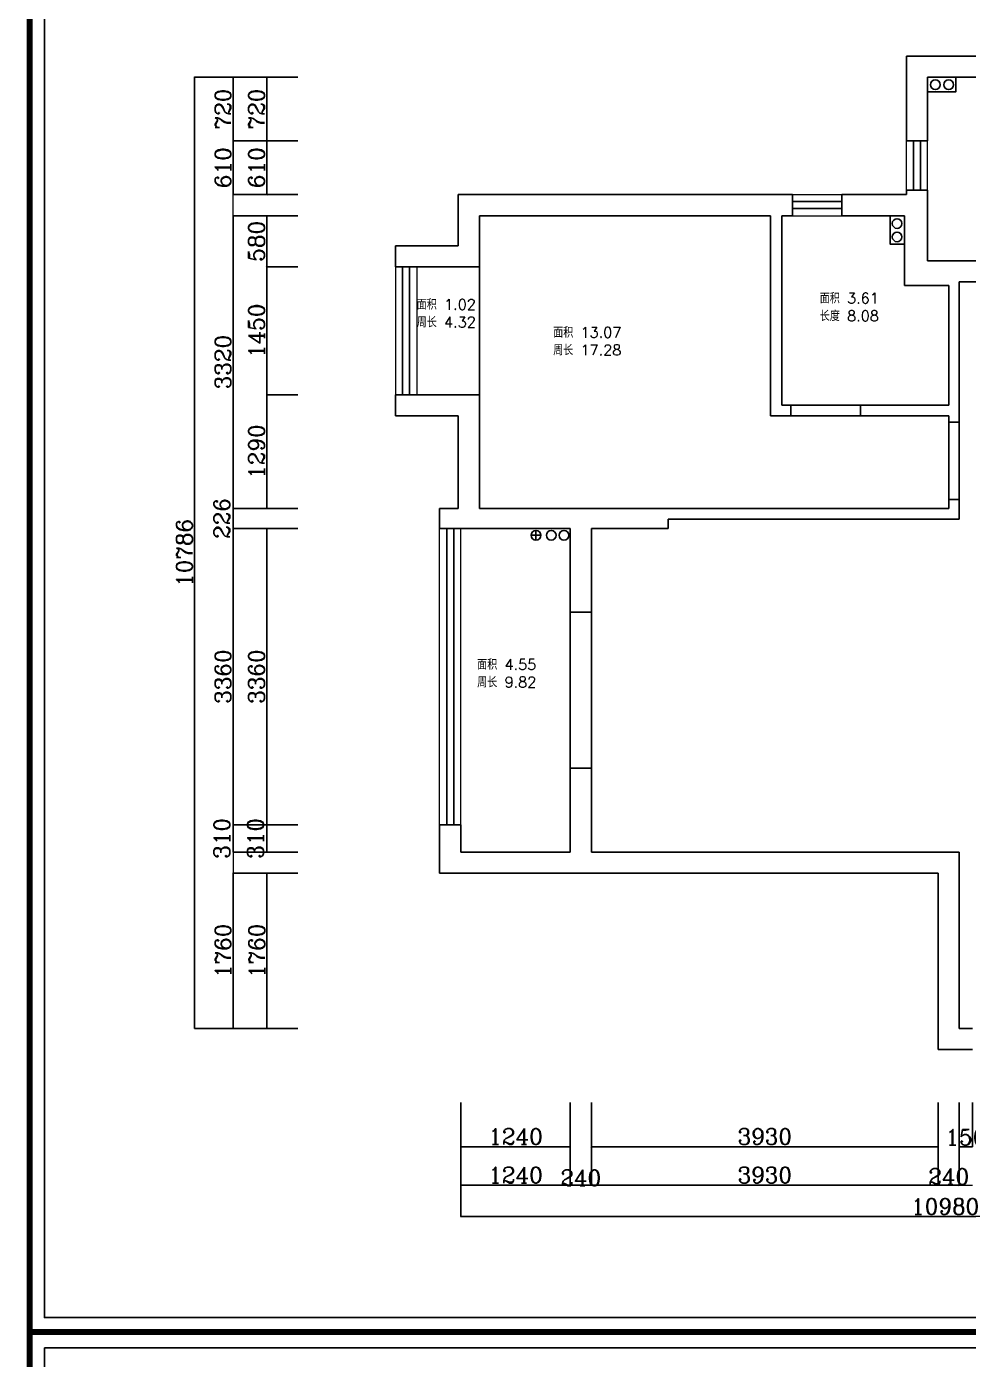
# Model space of a CAD drawing. Header units: millimetres. Extents: x 450898 to 533685, y -921830 to -458543.
# Drawn here: x 450900 to 461573, y -895407 to -880295 of the extents above; entities that cross this region are included whole.
import ezdxf

# ---------------------------------------------------------------- set-up
doc = ezdxf.new("R2010")
doc.units = ezdxf.units.MM
doc.header["$MEASUREMENT"] = 0
doc.header["$PDMODE"] = 3
doc.layers.get('0').update_dxf_attribs({"linetype": 'CONTINUOUS'})
doc.layers.get('DEFPOINTS').update_dxf_attribs({"linetype": 'CONTINUOUS'})
for name, color, linetype in [('TOP', 7, 'CONTINUOUS'), ('txt', 7, 'CONTINUOUS'), ('墙线', 5, 'CONTINUOUS'), ('家具', 7, 'CONTINUOUS')]:
    doc.layers.add(name, color=color, linetype=linetype)
doc.layers.add('门窗', color=4, linetype='CONTINUOUS', lineweight=13)
doc.styles.get("Standard").update_dxf_attribs({"font": 'complex.shx', "bigfont": 'hzxy.shx'})
doc.dimstyles.new('LMDIM40', dxfattribs={"dimtxt": 80, "dimasz": 20, "dimexe": 0, "dimexo": 0, "dimgap": 25, "dimtad": 1, "dimdec": 0, "dimzin": 0, "dimdsep": 46, "dimtxsty": 'Standard', "dimblk1": 'DOT', "dimblk2": 'DOT', "dimsah": 1, "dimcen": 0, "dimclrd": 2, "dimclre": 2, "dimclrt": 2, "dimadec": 0, "dimazin": 0, "dimtfac": 1, "dimtdec": 0, "dimtmove": 2, "dimatfit": 3, "dimldrblk": 'DOT', "dimfxl": 0, "dimtolj": 1, "dimtzin": 0, "dimarcsym": 0})

# ---------------------------------------------------------------- blocks, each defined once
blk = doc.blocks.new('_ArchTick')
at = {"color": 0, "linetype": 'ByBlock', "const_width": 0.15}
blk.add_lwpolyline([(-0.5, -0.5), (0.5, 0.5)], dxfattribs=at)
blk = doc.blocks.new('*D558')
at = {"layer": 'DEFPOINTS', "color": 0}
for p in [(453621, -885985), (453973, -885985), (453973, -889345)]:
    blk.add_point(p, dxfattribs=at)
at = {"layer": '门窗', "color": 2, "lineweight": -2}
for p, q in [((453973, -885985), (453621, -885985)), ((453621, -889345), (453621, -885985)), ((453973, -889345), (453621, -889345))]:
    blk.add_line(p, q, dxfattribs=at)
at = {"layer": '门窗', "color": 2, "lineweight": -2, "xscale": 20, "yscale": 20, "zscale": 20}
for p, rotation in [((453621, -885985), 90), ((453621, -889345), 270)]:
    blk.add_blockref('_ArchTick', p, dxfattribs=dict(at, rotation=rotation))
at = {"layer": '门窗', "color": 2, "insert": (453506, -887665), "char_height": 180, "attachment_point": 5, "rotation": 90}
blk.add_mtext('\\A1;3360', dxfattribs=at)
blk = doc.blocks.new('_DOT')
at = {"color": 0, "linetype": 'ByBlock'}
blk.add_line((-0.5, 0), (-1, 0), dxfattribs=at)
at = {"color": 0, "linetype": 'ByBlock', "const_width": 0.5}
blk.add_lwpolyline([(-0.25, 0, 1), (0.25, 0, 1)], format="xyb", close=True, dxfattribs=at)
blk = doc.blocks.new('DOT')
at = {"color": 0, "linetype": 'ByBlock'}
blk.add_line((-0.35, 0), (-1, 0), dxfattribs=at)
at = {"color": 0, "linetype": 'ByBlock', "const_width": 0.35}
blk.add_lwpolyline([(-0.175, 0, 1), (0.175, 0, 1)], format="xyb", close=True, dxfattribs=at)
blk = doc.blocks.new('*D559')
at = {"layer": 'DEFPOINTS', "color": 0}
for p in [(453621, -884469), (453973, -884469), (453973, -885759)]:
    blk.add_point(p, dxfattribs=at)
at = {"layer": '门窗', "color": 2, "lineweight": -2}
for p, q in [((453973, -884469), (453621, -884469)), ((453621, -885759), (453621, -884469)), ((453973, -885759), (453621, -885759))]:
    blk.add_line(p, q, dxfattribs=at)
at = {"layer": '门窗', "color": 2, "lineweight": -2, "xscale": 20, "yscale": 20, "zscale": 20}
for p, rotation in [((453621, -884469), 90), ((453621, -885759), 270)]:
    blk.add_blockref('_ArchTick', p, dxfattribs=dict(at, rotation=rotation))
at = {"layer": '门窗', "color": 2, "insert": (453506, -885114), "char_height": 180, "attachment_point": 5, "rotation": 90}
blk.add_mtext('\\A1;1290', dxfattribs=at)
blk = doc.blocks.new('*D560')
at = {"layer": 'DEFPOINTS', "color": 0}
for p in [(453621, -883019), (453973, -883019), (453973, -884469)]:
    blk.add_point(p, dxfattribs=at)
at = {"layer": '门窗', "color": 2, "lineweight": -2}
for p, q in [((453973, -883019), (453621, -883019)), ((453621, -884469), (453621, -883019)), ((453973, -884469), (453621, -884469))]:
    blk.add_line(p, q, dxfattribs=at)
at = {"layer": '门窗', "color": 2, "lineweight": -2, "xscale": 20, "yscale": 20, "zscale": 20}
for p, rotation in [((453621, -883019), 90), ((453621, -884469), 270)]:
    blk.add_blockref('_ArchTick', p, dxfattribs=dict(at, rotation=rotation))
at = {"layer": '门窗', "color": 2, "insert": (453506, -883744), "char_height": 180, "attachment_point": 5, "rotation": 90}
blk.add_mtext('\\A1;1450', dxfattribs=at)
blk = doc.blocks.new('*D561')
at = {"layer": 'DEFPOINTS', "color": 0}
for p in [(453621, -882439), (453973, -882439), (453973, -883019)]:
    blk.add_point(p, dxfattribs=at)
at = {"layer": '门窗', "color": 2, "lineweight": -2}
for p, q in [((453973, -882439), (453621, -882439)), ((453621, -883019), (453621, -882439)), ((453973, -883019), (453621, -883019))]:
    blk.add_line(p, q, dxfattribs=at)
at = {"layer": '门窗', "color": 2, "lineweight": -2, "xscale": 20, "yscale": 20, "zscale": 20}
for p, rotation in [((453621, -882439), 90), ((453621, -883019), 270)]:
    blk.add_blockref('_ArchTick', p, dxfattribs=dict(at, rotation=rotation))
at = {"layer": '门窗', "color": 2, "insert": (453506, -882729), "char_height": 180, "attachment_point": 5, "rotation": 90}
blk.add_mtext('\\A1;580', dxfattribs=at)
blk = doc.blocks.new('*D562')
at = {"layer": 'DEFPOINTS', "color": 0}
for p in [(453621, -881589), (453973, -881589), (453973, -882199)]:
    blk.add_point(p, dxfattribs=at)
at = {"layer": '门窗', "color": 2, "lineweight": -2}
for p, q in [((453973, -881589), (453621, -881589)), ((453621, -882199), (453621, -881589)), ((453973, -882199), (453621, -882199))]:
    blk.add_line(p, q, dxfattribs=at)
at = {"layer": '门窗', "color": 2, "lineweight": -2, "xscale": 20, "yscale": 20, "zscale": 20}
for p, rotation in [((453621, -881589), 90), ((453621, -882199), 270)]:
    blk.add_blockref('_ArchTick', p, dxfattribs=dict(at, rotation=rotation))
at = {"layer": '门窗', "color": 2, "insert": (453506, -881894), "char_height": 180, "attachment_point": 5, "rotation": 90}
blk.add_mtext('\\A1;610', dxfattribs=at)
blk = doc.blocks.new('*D563')
at = {"layer": 'DEFPOINTS', "color": 0}
for p in [(453621, -880869), (453973, -880869), (453973, -881589)]:
    blk.add_point(p, dxfattribs=at)
at = {"layer": '门窗', "color": 2, "lineweight": -2}
for p, q in [((453973, -880869), (453621, -880869)), ((453621, -881589), (453621, -880869)), ((453973, -881589), (453621, -881589))]:
    blk.add_line(p, q, dxfattribs=at)
at = {"layer": '门窗', "color": 2, "lineweight": -2, "xscale": 20, "yscale": 20, "zscale": 20}
for p, rotation in [((453621, -880869), 90), ((453621, -881589), 270)]:
    blk.add_blockref('_ArchTick', p, dxfattribs=dict(at, rotation=rotation))
at = {"layer": '门窗', "color": 2, "insert": (453506, -881229), "char_height": 180, "attachment_point": 5, "rotation": 90}
blk.add_mtext('\\A1;720', dxfattribs=at)
blk = doc.blocks.new('*D564')
at = {"layer": 'DEFPOINTS', "color": 0}
for p in [(453241, -889345), (453973, -889345), (453973, -889655)]:
    blk.add_point(p, dxfattribs=at)
at = {"layer": '门窗', "color": 2, "lineweight": -2}
for p, q in [((453973, -889345), (453241, -889345)), ((453241, -889655), (453241, -889345)), ((453973, -889655), (453241, -889655))]:
    blk.add_line(p, q, dxfattribs=at)
at = {"layer": '门窗', "color": 2, "lineweight": -2, "xscale": 20, "yscale": 20, "zscale": 20}
for p, rotation in [((453241, -889345), 90), ((453241, -889655), 270)]:
    blk.add_blockref('_ArchTick', p, dxfattribs=dict(at, rotation=rotation))
at = {"layer": '门窗', "color": 2, "insert": (453113, -889500), "char_height": 180, "attachment_point": 5, "rotation": 90}
blk.add_mtext('\\A1;310', dxfattribs=at)
blk = doc.blocks.new('*D565')
at = {"layer": 'DEFPOINTS', "color": 0}
for p in [(453241, -885985), (453973, -885985), (453973, -889345)]:
    blk.add_point(p, dxfattribs=at)
at = {"layer": '门窗', "color": 2, "lineweight": -2}
for p, q in [((453973, -885985), (453241, -885985)), ((453241, -889345), (453241, -885985)), ((453973, -889345), (453241, -889345))]:
    blk.add_line(p, q, dxfattribs=at)
at = {"layer": '门窗', "color": 2, "lineweight": -2, "xscale": 20, "yscale": 20, "zscale": 20}
for p, rotation in [((453241, -885985), 90), ((453241, -889345), 270)]:
    blk.add_blockref('_ArchTick', p, dxfattribs=dict(at, rotation=rotation))
at = {"layer": '门窗', "color": 2, "insert": (453126, -887665), "char_height": 180, "attachment_point": 5, "rotation": 90}
blk.add_mtext('\\A1;3360', dxfattribs=at)
blk = doc.blocks.new('*D566')
at = {"layer": 'DEFPOINTS', "color": 0}
for p in [(453241, -885759), (453973, -885759), (453973, -885985)]:
    blk.add_point(p, dxfattribs=at)
at = {"layer": '门窗', "color": 2, "lineweight": -2}
for p, q in [((453973, -885759), (453241, -885759)), ((453241, -885985), (453241, -885759)), ((453973, -885985), (453241, -885985))]:
    blk.add_line(p, q, dxfattribs=at)
at = {"layer": '门窗', "color": 2, "lineweight": -2, "xscale": 20, "yscale": 20, "zscale": 20}
for p, rotation in [((453241, -885759), 90), ((453241, -885985), 270)]:
    blk.add_blockref('_ArchTick', p, dxfattribs=dict(at, rotation=rotation))
at = {"layer": '门窗', "color": 2, "insert": (453113, -885872), "char_height": 180, "attachment_point": 5, "rotation": 90}
blk.add_mtext('\\A1;226', dxfattribs=at)
blk = doc.blocks.new('*D567')
at = {"layer": 'DEFPOINTS', "color": 0}
for p in [(453241, -882439), (453973, -882439), (453973, -885759)]:
    blk.add_point(p, dxfattribs=at)
at = {"layer": '门窗', "color": 2, "lineweight": -2}
for p, q in [((453973, -882439), (453241, -882439)), ((453241, -885759), (453241, -882439)), ((453973, -885759), (453241, -885759))]:
    blk.add_line(p, q, dxfattribs=at)
at = {"layer": '门窗', "color": 2, "lineweight": -2, "xscale": 20, "yscale": 20, "zscale": 20}
for p, rotation in [((453241, -882439), 90), ((453241, -885759), 270)]:
    blk.add_blockref('_ArchTick', p, dxfattribs=dict(at, rotation=rotation))
at = {"layer": '门窗', "color": 2, "insert": (453126, -884099), "char_height": 180, "attachment_point": 5, "rotation": 90}
blk.add_mtext('\\A1;3320', dxfattribs=at)
blk = doc.blocks.new('*D568')
at = {"layer": 'DEFPOINTS', "color": 0}
for p in [(453241, -881589), (453973, -881589), (453973, -882199)]:
    blk.add_point(p, dxfattribs=at)
at = {"layer": '门窗', "color": 2, "lineweight": -2}
for p, q in [((453973, -881589), (453241, -881589)), ((453241, -882199), (453241, -881589)), ((453973, -882199), (453241, -882199))]:
    blk.add_line(p, q, dxfattribs=at)
at = {"layer": '门窗', "color": 2, "lineweight": -2, "xscale": 20, "yscale": 20, "zscale": 20}
for p, rotation in [((453241, -881589), 90), ((453241, -882199), 270)]:
    blk.add_blockref('_ArchTick', p, dxfattribs=dict(at, rotation=rotation))
at = {"layer": '门窗', "color": 2, "insert": (453126, -881894), "char_height": 180, "attachment_point": 5, "rotation": 90}
blk.add_mtext('\\A1;610', dxfattribs=at)
blk = doc.blocks.new('*D569')
at = {"layer": 'DEFPOINTS', "color": 0}
for p in [(453241, -880869), (453973, -880869), (453973, -881589)]:
    blk.add_point(p, dxfattribs=at)
at = {"layer": '门窗', "color": 2, "lineweight": -2}
for p, q in [((453973, -880869), (453241, -880869)), ((453241, -881589), (453241, -880869)), ((453973, -881589), (453241, -881589))]:
    blk.add_line(p, q, dxfattribs=at)
at = {"layer": '门窗', "color": 2, "lineweight": -2, "xscale": 20, "yscale": 20, "zscale": 20}
for p, rotation in [((453241, -880869), 90), ((453241, -881589), 270)]:
    blk.add_blockref('_ArchTick', p, dxfattribs=dict(at, rotation=rotation))
at = {"layer": '门窗', "color": 2, "insert": (453126, -881229), "char_height": 180, "attachment_point": 5, "rotation": 90}
blk.add_mtext('\\A1;720', dxfattribs=at)
blk = doc.blocks.new('*D570')
at = {"layer": 'DEFPOINTS', "color": 0}
for p in [(453973, -889895), (453624, -891655), (453973, -891655)]:
    blk.add_point(p, dxfattribs=at)
at = {"layer": '门窗', "color": 2, "lineweight": -2}
for p, q in [((453973, -889895), (453624, -889895)), ((453624, -889895), (453624, -891655)), ((453973, -891655), (453624, -891655))]:
    blk.add_line(p, q, dxfattribs=at)
at = {"layer": '门窗', "color": 2, "lineweight": -2, "xscale": 20, "yscale": 20, "zscale": 20}
for p, rotation in [((453624, -889895), 90), ((453624, -891655), 270)]:
    blk.add_blockref('_ArchTick', p, dxfattribs=dict(at, rotation=rotation))
at = {"layer": '门窗', "color": 2, "insert": (453509, -890775), "char_height": 180, "attachment_point": 5, "rotation": 90}
blk.add_mtext('\\A1;1760', dxfattribs=at)
blk = doc.blocks.new('*D571')
at = {"layer": 'DEFPOINTS', "color": 0}
for p in [(453973, -889895), (453241, -891655), (453973, -891655)]:
    blk.add_point(p, dxfattribs=at)
at = {"layer": '门窗', "color": 2, "lineweight": -2}
for p, q in [((453973, -889895), (453241, -889895)), ((453241, -889895), (453241, -891655)), ((453973, -891655), (453241, -891655))]:
    blk.add_line(p, q, dxfattribs=at)
at = {"layer": '门窗', "color": 2, "lineweight": -2, "xscale": 20, "yscale": 20, "zscale": 20}
for p, rotation in [((453241, -889895), 90), ((453241, -891655), 270)]:
    blk.add_blockref('_ArchTick', p, dxfattribs=dict(at, rotation=rotation))
at = {"layer": '门窗', "color": 2, "insert": (453126, -890775), "char_height": 180, "attachment_point": 5, "rotation": 90}
blk.add_mtext('\\A1;1760', dxfattribs=at)
blk = doc.blocks.new('*D572')
at = {"layer": 'DEFPOINTS', "color": 0}
for p in [(453973, -889345), (453621, -889655), (453973, -889655)]:
    blk.add_point(p, dxfattribs=at)
at = {"layer": '门窗', "color": 2, "lineweight": -2}
for p, q in [((453973, -889345), (453621, -889345)), ((453621, -889345), (453621, -889655)), ((453973, -889655), (453621, -889655))]:
    blk.add_line(p, q, dxfattribs=at)
at = {"layer": '门窗', "color": 2, "lineweight": -2, "xscale": 20, "yscale": 20, "zscale": 20}
for p, rotation in [((453621, -889345), 90), ((453621, -889655), 270)]:
    blk.add_blockref('_ArchTick', p, dxfattribs=dict(at, rotation=rotation))
at = {"layer": '门窗', "color": 2, "insert": (453494, -889500), "char_height": 180, "attachment_point": 5, "rotation": 90}
blk.add_mtext('\\A1;310', dxfattribs=at)
blk = doc.blocks.new('*D573')
at = {"layer": 'DEFPOINTS', "color": 0}
for p in [(453973, -880869), (452803, -891655), (453973, -891655)]:
    blk.add_point(p, dxfattribs=at)
at = {"layer": '门窗', "color": 2, "lineweight": -2}
for p, q in [((453973, -880869), (452803, -880869)), ((452803, -880869), (452803, -891655)), ((453973, -891655), (452803, -891655))]:
    blk.add_line(p, q, dxfattribs=at)
at = {"layer": '门窗', "color": 2, "lineweight": -2, "xscale": 20, "yscale": 20, "zscale": 20}
for p, rotation in [((452803, -880869), 90), ((452803, -891655), 270)]:
    blk.add_blockref('_ArchTick', p, dxfattribs=dict(at, rotation=rotation))
at = {"layer": '门窗', "color": 2, "insert": (452688, -886262), "char_height": 180, "attachment_point": 5, "rotation": 90}
blk.add_mtext('\\A1;10786', dxfattribs=at)
blk = doc.blocks.new('*D574')
at = {"layer": 'DEFPOINTS', "color": 0}
for p in [(455821, -892493), (457061, -892493), (457061, -892996)]:
    blk.add_point(p, dxfattribs=at)
at = {"layer": '门窗', "color": 2, "lineweight": -2}
for p, q in [((455821, -892493), (455821, -892996)), ((457061, -892493), (457061, -892996)), ((455821, -892996), (457061, -892996))]:
    blk.add_line(p, q, dxfattribs=at)
at = {"layer": '门窗', "color": 2, "lineweight": -2, "xscale": 20, "yscale": 20, "zscale": 20, "rotation": 180}
blk.add_blockref('_ArchTick', (455821, -892996), dxfattribs=at)
at = {"layer": '门窗', "color": 2, "lineweight": -2, "xscale": 20, "yscale": 20, "zscale": 20}
blk.add_blockref('_ArchTick', (457061, -892996), dxfattribs=at)
at = {"layer": '门窗', "color": 2, "insert": (456441, -892881), "char_height": 180, "attachment_point": 5}
blk.add_mtext('\\A1;1240', dxfattribs=at)
blk = doc.blocks.new('*D575')
at = {"layer": 'DEFPOINTS', "color": 0}
for p in [(457301, -892493), (461231, -892493), (461231, -892996)]:
    blk.add_point(p, dxfattribs=at)
at = {"layer": '门窗', "color": 2, "lineweight": -2}
for p, q in [((457301, -892493), (457301, -892996)), ((461231, -892493), (461231, -892996)), ((457301, -892996), (461231, -892996))]:
    blk.add_line(p, q, dxfattribs=at)
at = {"layer": '门窗', "color": 2, "lineweight": -2, "xscale": 20, "yscale": 20, "zscale": 20, "rotation": 180}
blk.add_blockref('_ArchTick', (457301, -892996), dxfattribs=at)
at = {"layer": '门窗', "color": 2, "lineweight": -2, "xscale": 20, "yscale": 20, "zscale": 20}
blk.add_blockref('_ArchTick', (461231, -892996), dxfattribs=at)
at = {"layer": '门窗', "color": 2, "insert": (459266, -892881), "char_height": 180, "attachment_point": 5}
blk.add_mtext('\\A1;3930', dxfattribs=at)
blk = doc.blocks.new('*D576')
at = {"layer": 'DEFPOINTS', "color": 0}
for p in [(461471, -892493), (461621, -892493), (461621, -892996)]:
    blk.add_point(p, dxfattribs=at)
at = {"layer": '门窗', "color": 2, "lineweight": -2}
for p, q in [((461471, -892493), (461471, -892996)), ((461621, -892493), (461621, -892996)), ((461471, -892996), (461621, -892996))]:
    blk.add_line(p, q, dxfattribs=at)
at = {"layer": '门窗', "color": 2, "lineweight": -2, "xscale": 20, "yscale": 20, "zscale": 20, "rotation": 180}
blk.add_blockref('_ArchTick', (461471, -892996), dxfattribs=at)
at = {"layer": '门窗', "color": 2, "lineweight": -2, "xscale": 20, "yscale": 20, "zscale": 20}
blk.add_blockref('_ArchTick', (461621, -892996), dxfattribs=at)
at = {"layer": '门窗', "color": 2, "insert": (461546, -892889), "char_height": 180, "attachment_point": 5}
blk.add_mtext('\\A1;150', dxfattribs=at)
blk = doc.blocks.new('*D582')
at = {"layer": 'DEFPOINTS', "color": 0}
for p in [(455821, -892493), (457061, -892493), (457061, -893433)]:
    blk.add_point(p, dxfattribs=at)
at = {"layer": '门窗', "color": 2, "lineweight": -2}
for p, q in [((455821, -892493), (455821, -893433)), ((457061, -892493), (457061, -893433)), ((455821, -893433), (457061, -893433))]:
    blk.add_line(p, q, dxfattribs=at)
at = {"layer": '门窗', "color": 2, "lineweight": -2, "xscale": 20, "yscale": 20, "zscale": 20, "rotation": 180}
blk.add_blockref('_ArchTick', (455821, -893433), dxfattribs=at)
at = {"layer": '门窗', "color": 2, "lineweight": -2, "xscale": 20, "yscale": 20, "zscale": 20}
blk.add_blockref('_ArchTick', (457061, -893433), dxfattribs=at)
at = {"layer": '门窗', "color": 2, "insert": (456441, -893318), "char_height": 180, "attachment_point": 5}
blk.add_mtext('\\A1;1240', dxfattribs=at)
blk = doc.blocks.new('*D583')
at = {"layer": 'DEFPOINTS', "color": 0}
for p in [(457061, -892493), (457301, -892493), (457301, -893433)]:
    blk.add_point(p, dxfattribs=at)
at = {"layer": '门窗', "color": 2, "lineweight": -2}
for p, q in [((457061, -892493), (457061, -893433)), ((457301, -892493), (457301, -893433)), ((457061, -893433), (457301, -893433))]:
    blk.add_line(p, q, dxfattribs=at)
at = {"layer": '门窗', "color": 2, "lineweight": -2, "xscale": 20, "yscale": 20, "zscale": 20, "rotation": 180}
blk.add_blockref('_ArchTick', (457061, -893433), dxfattribs=at)
at = {"layer": '门窗', "color": 2, "lineweight": -2, "xscale": 20, "yscale": 20, "zscale": 20}
blk.add_blockref('_ArchTick', (457301, -893433), dxfattribs=at)
at = {"layer": '门窗', "color": 2, "insert": (457181, -893350), "char_height": 180, "attachment_point": 5}
blk.add_mtext('\\A1;240', dxfattribs=at)
blk = doc.blocks.new('*D584')
at = {"layer": 'DEFPOINTS', "color": 0}
for p in [(457301, -892493), (461231, -892493), (461231, -893433)]:
    blk.add_point(p, dxfattribs=at)
at = {"layer": '门窗', "color": 2, "lineweight": -2}
for p, q in [((457301, -892493), (457301, -893433)), ((461231, -892493), (461231, -893433)), ((457301, -893433), (461231, -893433))]:
    blk.add_line(p, q, dxfattribs=at)
at = {"layer": '门窗', "color": 2, "lineweight": -2, "xscale": 20, "yscale": 20, "zscale": 20, "rotation": 180}
blk.add_blockref('_ArchTick', (457301, -893433), dxfattribs=at)
at = {"layer": '门窗', "color": 2, "lineweight": -2, "xscale": 20, "yscale": 20, "zscale": 20}
blk.add_blockref('_ArchTick', (461231, -893433), dxfattribs=at)
at = {"layer": '门窗', "color": 2, "insert": (459266, -893318), "char_height": 180, "attachment_point": 5}
blk.add_mtext('\\A1;3930', dxfattribs=at)
blk = doc.blocks.new('*D585')
at = {"layer": 'DEFPOINTS', "color": 0}
for p in [(461231, -892493), (461471, -892493), (461471, -893433)]:
    blk.add_point(p, dxfattribs=at)
at = {"layer": '门窗', "color": 2, "lineweight": -2}
for p, q in [((461231, -892493), (461231, -893433)), ((461471, -892493), (461471, -893433)), ((461231, -893433), (461471, -893433))]:
    blk.add_line(p, q, dxfattribs=at)
at = {"layer": '门窗', "color": 2, "lineweight": -2, "xscale": 20, "yscale": 20, "zscale": 20, "rotation": 180}
blk.add_blockref('_ArchTick', (461231, -893433), dxfattribs=at)
at = {"layer": '门窗', "color": 2, "lineweight": -2, "xscale": 20, "yscale": 20, "zscale": 20}
blk.add_blockref('_ArchTick', (461471, -893433), dxfattribs=at)
at = {"layer": '门窗', "color": 2, "insert": (461351, -893335), "char_height": 180, "attachment_point": 5}
blk.add_mtext('\\A1;240', dxfattribs=at)
blk = doc.blocks.new('*D593')
at = {"layer": 'DEFPOINTS', "color": 0}
for p in [(455821, -892493), (466801, -892493), (466801, -893789)]:
    blk.add_point(p, dxfattribs=at)
at = {"layer": '门窗', "color": 2, "lineweight": -2}
for p, q in [((455821, -892493), (455821, -893789)), ((466801, -892493), (466801, -893789)), ((455821, -893789), (466801, -893789))]:
    blk.add_line(p, q, dxfattribs=at)
at = {"layer": '门窗', "color": 2, "lineweight": -2, "xscale": 20, "yscale": 20, "zscale": 20, "rotation": 180}
blk.add_blockref('_ArchTick', (455821, -893789), dxfattribs=at)
at = {"layer": '门窗', "color": 2, "lineweight": -2, "xscale": 20, "yscale": 20, "zscale": 20}
blk.add_blockref('_ArchTick', (466801, -893789), dxfattribs=at)
at = {"layer": '门窗', "color": 2, "insert": (461311, -893674), "char_height": 180, "attachment_point": 5}
blk.add_mtext('\\A1;10980', dxfattribs=at)
blk = doc.blocks.new('TRYR')
at = {"const_width": 73}
blk.add_lwpolyline([(501239, -866833), (527605, -866831), (527605, -847696), (501239, -847697)], close=True, dxfattribs=at)
at = {"color": 4}
blk.add_lwpolyline([(501422, -847892), (501422, -866653), (523535, -866652), (523535, -847891)], close=True, dxfattribs=at)

msp = doc.modelspace()

# ---------------------------------------------------------------- linework, layer by layer
at = {"layer": 'TOP'}
for points in [[(461111.2, -880868.6), (461433.1, -880868.6), (461433.1, -881033.2), (461111.2, -881033.2)], [(460851.2, -882438.6), (460851.2, -882760.5), (460686.6, -882760.5), (460686.6, -882438.6)]]:
    msp.add_lwpolyline(points, close=True, dxfattribs=at)
at = {"layer": 'txt'}
for p, q in [((460951.2, -882148.6), (460951.2, -881588.6)), ((461031.2, -882148.6), (461031.2, -881588.6)), ((459581.2, -882278.6), (460141.2, -882278.6)), ((459581.2, -882358.6), (460141.2, -882358.6)), ((455161.2, -883018.6), (455161.2, -884468.6)), ((455241.2, -883018.6), (455241.2, -884468.6)), ((456031.2, -884468.6), (456031.2, -883018.6)), ((455661.2, -889344.6), (455661.2, -885984.6)), ((455741.2, -889344.6), (455741.2, -885984.6)), ((456672.2, -886007.5), (456672.2, -886117.5)), ((456617.2, -886062.5), (456727.2, -886062.5))]:
    msp.add_line(p, q, dxfattribs=at)
for centre in [(461200.1, -880953.7), (461351.5, -880953.7), (460766.1, -882527.5), (460766.1, -882678.9), (456672.2, -886062.5), (456845.6, -886062.5), (456990, -886062.5)]:
    msp.add_circle(centre, 55, dxfattribs=at)
at = {"layer": '墙线'}
for p, q in [((460871.2, -880628.6), (462971.2, -880628.6)), ((460871.2, -881588.6), (460871.2, -880628.6)), ((461111.2, -880868.6), (462761.2, -880868.6)), ((461111.2, -881588.6), (461111.2, -880868.6)), ((461111.2, -881588.6), (460871.2, -881588.6)), ((455791.2, -882198.6), (459581.2, -882198.6)), ((455791.2, -882778.6), (455791.2, -882198.6)), ((459581.2, -882438.6), (459581.2, -882198.6)), ((460141.2, -882198.6), (460871.2, -882198.6)), ((460141.2, -882438.6), (460141.2, -882198.6)), ((460871.2, -882198.6), (460871.2, -882148.6)), ((461111.2, -882148.6), (460871.2, -882148.6)), ((461111.2, -882948.6), (461111.2, -882148.6)), ((456031.2, -882438.6), (459331.2, -882438.6)), ((456031.2, -882438.6), (456031.2, -883018.6)), ((459331.2, -882438.6), (459331.2, -884708.6)), ((459461.2, -884588.6), (459461.2, -882438.6)), ((459461.2, -882438.6), (459581.2, -882438.6)), ((460141.2, -882438.6), (460851.2, -882438.6)), ((460851.2, -882438.6), (460851.2, -883228.6)), ((455791.2, -882778.6), (455081.2, -882778.6)), ((455081.2, -883018.6), (455081.2, -882778.6)), ((456031.2, -883018.6), (455081.2, -883018.6)), ((461871.2, -882948.6), (461111.2, -882948.6)), ((460851.2, -883228.6), (461351.2, -883228.6)), ((461351.2, -883228.6), (461351.2, -884588.6)), ((461471.2, -884778.6), (461471.2, -883188.6)), ((461471.2, -883188.6), (461871.2, -883188.6)), ((455081.2, -884468.6), (456031.2, -884468.6)), ((455081.2, -884468.6), (455081.2, -884708.6)), ((456031.2, -885758.6), (456031.2, -884468.6)), ((459561.2, -884588.6), (459461.2, -884588.6)), ((459561.2, -884708.6), (459561.2, -884588.6)), ((460351.2, -884708.6), (460351.2, -884588.6)), ((460351.2, -884588.6), (461351.2, -884588.6)), ((455081.2, -884708.6), (455791.2, -884708.6)), ((455791.2, -885758.6), (455791.2, -884708.6)), ((459331.2, -884708.6), (459561.2, -884708.6)), ((460351.2, -884708.6), (461351.2, -884708.6)), ((461351.2, -884778.6), (461351.2, -884708.6)), ((461471.2, -884778.6), (461351.2, -884778.6)), ((461471.2, -885658.6), (461351.2, -885658.6)), ((461351.2, -885658.6), (461351.2, -885758.6)), ((461471.2, -885878.6), (461471.2, -885658.6)), ((455791.2, -885758.6), (455581.2, -885758.6)), ((455581.2, -885979.1), (455581.2, -885758.6)), ((461351.2, -885758.6), (456031.2, -885758.6)), ((458171.2, -885984.6), (458171.2, -885878.6)), ((458171.2, -885878.6), (461471.2, -885878.6)), ((455821.2, -885984.6), (455581.2, -885984.6)), ((457061.2, -885984.6), (455821.2, -885984.6)), ((457061.2, -885984.6), (457061.2, -886934.6)), ((457301.2, -886934.6), (457301.2, -885984.6)), ((457301.2, -885984.6), (458171.2, -885984.6)), ((457061.2, -886934.6), (457301.2, -886934.6)), ((457301.2, -888704.6), (457061.2, -888704.6)), ((457061.2, -888704.6), (457061.2, -889654.6)), ((457301.2, -889654.6), (457301.2, -888704.6)), ((455821.2, -889344.6), (455581.2, -889344.6)), ((455581.2, -889344.6), (455581.2, -889894.6)), ((455821.2, -889654.6), (455821.2, -889344.6)), ((457061.2, -889654.6), (455821.2, -889654.6)), ((461471.2, -889654.6), (457301.2, -889654.6)), ((461471.2, -891654.6), (461471.2, -889654.6)), ((457301.2, -889894.6), (455581.2, -889894.6)), ((461231.2, -889894.6), (457301.2, -889894.6)), ((461231.2, -891894.6), (461231.2, -889894.6)), ((461621.2, -891654.6), (461471.2, -891654.6)), ((461621.2, -891894.6), (461231.2, -891894.6))]:
    msp.add_line(p, q, dxfattribs=at)
at = {"layer": '家具', "color": 250}
for p, q in [((459561.2, -884588.6), (460351.2, -884588.6)), ((459561.2, -884708.6), (460351.2, -884708.6)), ((461351.2, -884778.6), (461351.2, -885658.6)), ((461471.2, -884778.6), (461471.2, -885658.6)), ((457061.2, -886934.6), (457061.2, -888704.6)), ((457301.2, -886934.6), (457301.2, -888704.6))]:
    msp.add_line(p, q, dxfattribs=at)
at = {"layer": '门窗'}
for p, q in [((460871.2, -882148.6), (460871.2, -881588.6)), ((461111.2, -882148.6), (461111.2, -881588.6)), ((459581.2, -882198.6), (460141.2, -882198.6)), ((459581.2, -882438.6), (460141.2, -882438.6)), ((455081.2, -883018.6), (455081.2, -884468.6)), ((455321.2, -883018.6), (455321.2, -884468.6)), ((455581.2, -889344.6), (455581.2, -885979.1)), ((455821.2, -889344.6), (455821.2, -885984.6))]:
    msp.add_line(p, q, dxfattribs=at)
at = {"layer": '门窗', "color": 2}
for p, q in [((453973.3, -882198.6), (453240.8, -882198.6)), ((453240.8, -882438.6), (453240.8, -882198.6)), ((453973.3, -882438.6), (453240.8, -882438.6)), ((453973.3, -889654.6), (453240.8, -889654.6)), ((453240.8, -889654.6), (453240.8, -889894.6)), ((453973.3, -889894.6), (453240.8, -889894.6)), ((461471.2, -892493.1), (461471.2, -893433.3)), ((461471.2, -893433.3), (461621.2, -893433.3))]:
    msp.add_line(p, q, dxfattribs=at)

# ---------------------------------------------------------------- block references
at = {"layer": 'TOP', "xscale": 0.9156765649033163, "yscale": 0.9156765649033163, "zscale": 0.9156765649033163}
for p in [(-8039, -101359.5), (-8038, -118881.6)]:
    msp.add_blockref('TRYR', p, dxfattribs=at)
at = {"layer": '门窗', "color": 2, "xscale": 20, "yscale": 20, "zscale": 20}
for p, rotation in [((453240.8, -882198.6), 90), ((453240.8, -882438.6), 270), ((453240.8, -889654.6), 90), ((453240.8, -889894.6), 270), ((461471.2, -893433.3), 180)]:
    msp.add_blockref('_ArchTick', p, dxfattribs=dict(at, rotation=rotation))

# ---------------------------------------------------------------- texts
at = {"layer": 'txt', "char_height": 120, "width": 6677.618, "attachment_point": 1}
for s, insert in [('面积 3.61\\P长度 8.08', (459889.2, -883314.1)), ('面积 1.02\\P周长 4.32', (455321.2, -883385.1)), ('面积 13.07\\P周长 17.28', (456867.7, -883701.6)), ('面积 4.55\\P周长 9.82', (456006.2, -887467.6))]:
    msp.add_mtext(s, dxfattribs=dict(at, insert=insert))

# ---------------------------------------------------------------- dimensions: what is measured, and where the dimension line sits
at = {"layer": '门窗'}
for base, p1, p2, angle, picture, middle in [((452803.5, -891654.6), (453973.3, -880868.6), (453973.3, -891654.6), 90, '*D573', (452688.5, -886261.6)), ((453240.8, -880868.6), (453973.3, -881588.6), (453973.3, -880868.6), 90, '*D569', (453125.8, -881228.6)), ((453621.4, -880868.6), (453973.3, -881588.6), (453973.3, -880868.6), 270, '*D563', (453506.4, -881228.6)), ((453240.8, -881588.6), (453973.3, -882198.6), (453973.3, -881588.6), 90, '*D568', (453125.8, -881893.6)), ((453621.4, -881588.6), (453973.3, -882198.6), (453973.3, -881588.6), 270, '*D562', (453506.4, -881893.6)), ((453240.8, -882438.6), (453973.3, -885758.6), (453973.3, -882438.6), 90, '*D567', (453125.8, -884098.6)), ((453621.4, -882438.6), (453973.3, -883018.6), (453973.3, -882438.6), 270, '*D561', (453506.4, -882728.6)), ((453621.4, -883018.6), (453973.3, -884468.6), (453973.3, -883018.6), 270, '*D560', (453506.4, -883743.6)), ((453621.4, -884468.6), (453973.3, -885758.6), (453973.3, -884468.6), 270, '*D559', (453506.4, -885113.6)), ((453240.8, -885758.6), (453973.3, -885984.6), (453973.3, -885758.6), 90, '*D566', (453113.3, -885871.6)), ((453240.8, -885984.6), (453973.3, -889344.6), (453973.3, -885984.6), 90, '*D565', (453125.8, -887664.6)), ((453621.4, -885984.6), (453973.3, -889344.6), (453973.3, -885984.6), 270, '*D558', (453506.4, -887664.6)), ((453240.8, -889344.6), (453973.3, -889654.6), (453973.3, -889344.6), 90, '*D564', (453113.3, -889499.6)), ((453621.4, -889654.6), (453973.3, -889344.6), (453973.3, -889654.6), 90, '*D572', (453493.9, -889499.6)), ((453240.8, -891654.6), (453973.3, -889894.6), (453973.3, -891654.6), 90, '*D571', (453125.8, -890774.6)), ((453624.2, -891654.6), (453973.3, -889894.6), (453973.3, -891654.6), 90, '*D570', (453509.2, -890774.6))]:
    dim = msp.add_linear_dim(base=base, p1=p1, p2=p2, angle=angle, dimstyle='LMDIM40', override={"dimtxt": 180, "dimblk": 'ArchTick', "dimsah": 0, "dimldrblk": 'DOT'}, dxfattribs=at)
    dim.commit()
    dim.dimension.update_dxf_attribs({"geometry": picture, "text_midpoint": middle})
for base, p1, p2, picture, middle in [((457061.2, -892996.3), (455821.2, -892493.1), (457061.2, -892493.1), '*D574', (456441.2, -892881.3)), ((457061.2, -893433.3), (455821.2, -892493.1), (457061.2, -892493.1), '*D582', (456441.2, -893318.3)), ((466801.2, -893788.8), (455821.2, -892493.1), (466801.2, -892493.1), '*D593', (461311.2, -893673.8)), ((461231.2, -892996.3), (457301.2, -892493.1), (461231.2, -892493.1), '*D575', (459266.2, -892881.3)), ((461231.2, -893433.3), (457301.2, -892493.1), (461231.2, -892493.1), '*D584', (459266.2, -893318.3))]:
    dim = msp.add_linear_dim(base=base, p1=p1, p2=p2, dimstyle='LMDIM40', override={"dimtxt": 180, "dimblk": 'ArchTick', "dimsah": 0, "dimldrblk": 'DOT'}, dxfattribs=at)
    dim.commit()
    dim.dimension.update_dxf_attribs({"geometry": picture, "text_midpoint": middle})
for base, p1, p2, picture, middle in [((457301.2, -893433.3), (457061.2, -892493.1), (457301.2, -892493.1), '*D583', (457181.2, -893350.3)), ((461471.2, -893433.3), (461231.2, -892493.1), (461471.2, -892493.1), '*D585', (461351.2, -893334.5)), ((461621.2, -892996.3), (461471.2, -892493.1), (461621.2, -892493.1), '*D576', (461546.2, -892889.4))]:
    dim = msp.add_linear_dim(base=base, p1=p1, p2=p2, dimstyle='LMDIM40', override={"dimtxt": 180, "dimblk": 'ArchTick', "dimsah": 0, "dimldrblk": 'DOT'}, dxfattribs=at)
    dim.commit()
    dim.dimension.update_dxf_attribs({"geometry": picture, "text_midpoint": middle, "dimtype": 160})

doc.saveas('drawing.dxf')
